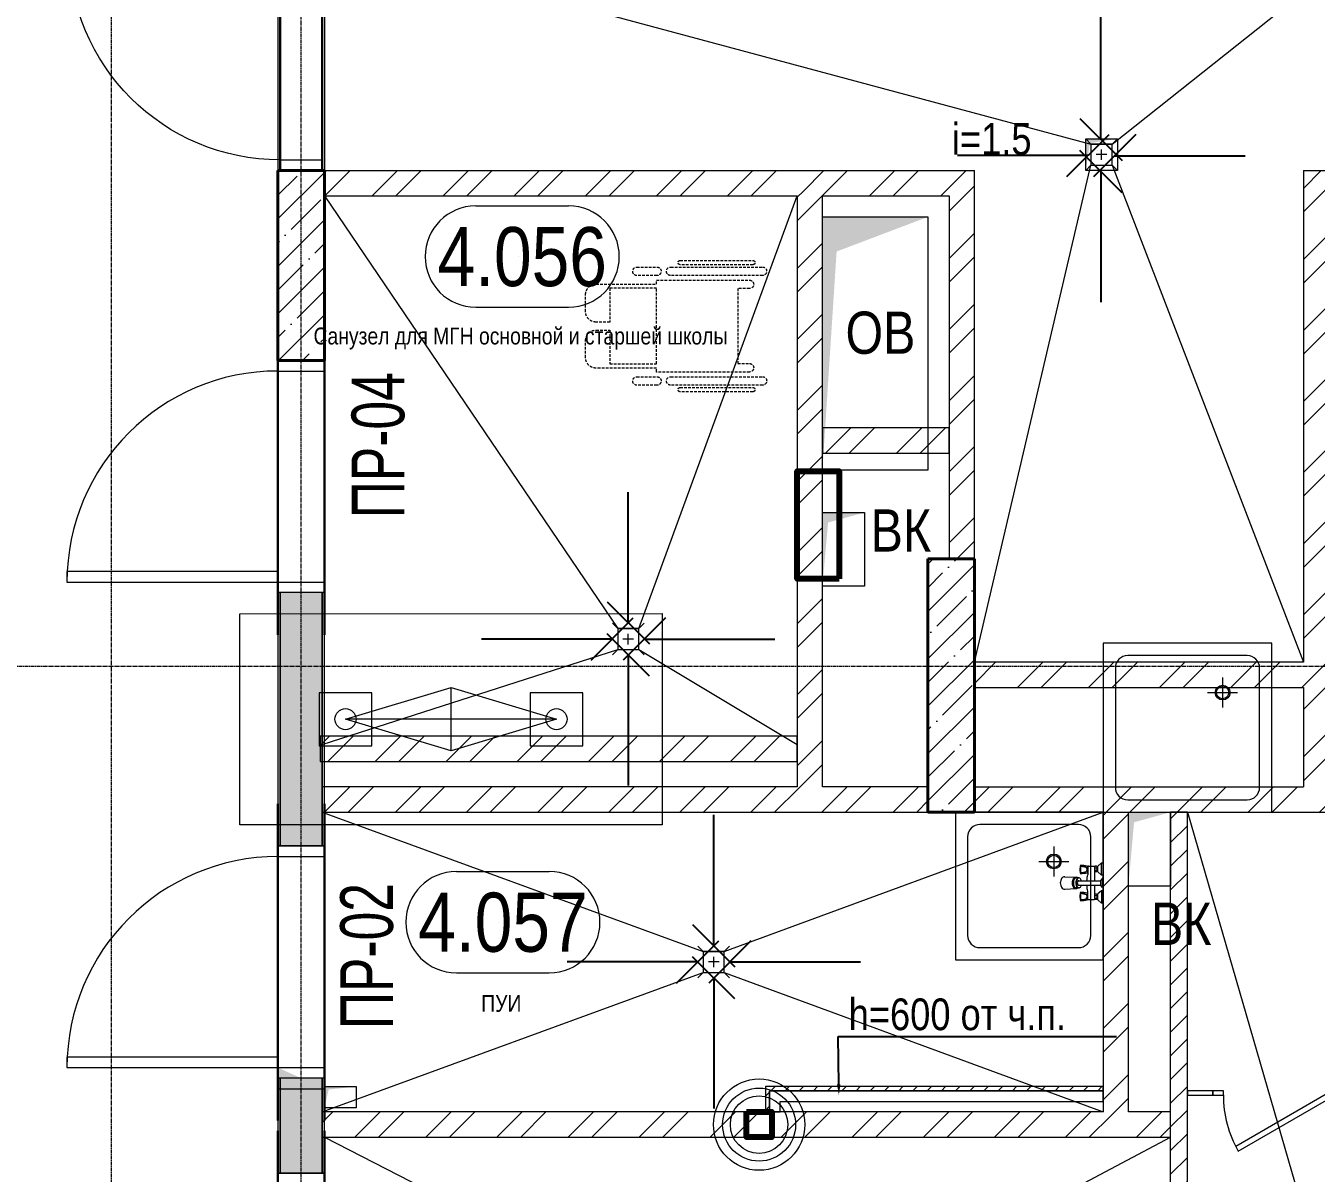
# Model space of a CAD drawing. Header units: millimetres. Extents: x -231292 to 573618, y -153144 to 564035.
# Drawn here: x 155924 to 162039, y 409102 to 414537 of the extents above; entities that cross this region are included whole.
import ezdxf
from ezdxf import colors
from ezdxf.entities.mleader import LeaderData, LeaderLine
from ezdxf.enums import TextEntityAlignment as Align
from ezdxf.math import Vec2, Vec3

# ---------------------------------------------------------------- set-up
doc = ezdxf.new("R2010")
doc.units = ezdxf.units.MM
for name, pattern in [('CENTER2', [28.575, 19.05, -3.175, 3.175, -3.175]), ('DASHED', [19.05, 12.7, -6.35]), ('HIDDEN2', [4.7625, 3.175, -1.5875])]:
    doc.linetypes.add(name, pattern=pattern)
doc.layers.get('0').update_dxf_attribs({"color": 250})
doc.layers.get('Defpoints').update_dxf_attribs({"color": 250})
for name, color, linetype, lineweight in [('АИ_Оборудование', 250, 'Continuous', 5), ('АИ_Сантехника', 250, 'Continuous', 0), ('АР_Area', 250, 'Continuous', 5), ('АР_Двери', 250, 'Continuous', 9), ('АР_Колонны', 250, 'Continuous', 35), ('АР_Сантехника_МГН', 250, 'Continuous', 0), ('АР_Стены ГКЛ', 250, 'Continuous', 15), ('АР_Стены ЖБ', 250, 'Continuous', 35), ('АР_Стены кирпич', 250, 'Continuous', 20), ('АР_Стены ПЕНОблок', 250, 'Continuous', 20), ('АР_Тонкая', 250, 'Continuous', 5), ('АР_Штриховка', 250, 'Continuous', 0), ('ВК_Шахты', 5, 'Continuous', 9), ('Двери кабины', 250, 'Continuous', 0), ('КМ_Фахверки', 250, 'Continuous', 80), ('ОВ_Кондиционирование', 250, 'Continuous', 5), ('ОВ_Шахты', 250, 'Continuous', 5), ('РД_Воронки с кровли', 250, 'Continuous', 18), ('РД_Оси_100', 250, 'Continuous', 0), ('РД_Разуклонка к трапам', 124, 'Continuous', 0)]:
    doc.layers.add(name, color=color, linetype=linetype, lineweight=lineweight)
for name, color, linetype, lineweight, plot in [('АР_Делит', 250, 'Continuous', 0, False), ('РД_Проем', 250, 'Continuous', 0, False), ('РД_проем_инж перемыч_подсчет', 250, 'Continuous', 30, False)]:
    doc.layers.add(name, color=color, linetype=linetype, lineweight=lineweight, plot=plot)
doc.layers.add('РД_Перемычка инж проемов', color=250, linetype='Continuous')
doc.styles.add('Arial0', font='arial.ttf')
doc.styles.add('style1', font='ARIALN.TTF')
doc.styles.add('ккк', font='isocpeur.ttf', dxfattribs={"width": 0.85, "oblique": 15})
doc.dimstyles.new('scale_100', dxfattribs={"dimtxt": 200, "dimasz": 125, "dimexe": 60, "dimexo": 100, "dimgap": 30, "dimtad": 1, "dimdec": 0, "dimdsep": 46, "dimtxsty": 'style1', "dimblk": 'OBLIQUE', "dimcen": 150, "dimdle": 60, "dimclrd": 256, "dimclre": 256, "dimclrt": 256, "dimadec": 0, "dimazin": 0, "dimtfac": 1, "dimtdec": 0, "dimtmove": 1, "dimatfit": 3, "dimldrblk": 'OBLIQUE', "dimfxl": 1, "dimtolj": 1, "dimtzin": 0, "dimarcsym": 0})
pattern_1 = [(45, (50428.77, 366201.75), (-168.3798, 168.3798), []), (45, (50541.02, 366201.75), (-168.3798, 168.3798), [])]
pattern_2 = [(45, (50428.77, 366201.75), (-168.3798, 168.3798), []), (45, (50541.02, 366201.75), (-168.3798, 168.3798), [])]
pattern_3 = [(45, (50428.77, 366201.75), (-168.3798, 168.3798), []), (45, (50541.02, 366201.75), (-168.3798, 168.3798), [])]
pattern_4 = [(45, (50428.77, 366201.75), (-112.2532, 112.2532), []), (45, (50541.02, 366201.75), (-112.2532, 112.2532), [198.4375, -39.6875, 0, -39.6875])]

# ---------------------------------------------------------------- blocks, each defined once
blk = doc.blocks.new('ПУЭ_смеситель')
for p, q in [((-106.8, 75.7), (-106.8, 52.1)), ((-104.6, 79.7), (-80.6, 74.1)), ((-73.2, 76.1), (-73.2, 51.7)), ((-72, 76.1), (-73.2, 76.1)), ((-72, 76.1), (-72, 39.1)), ((-69.8, 78.9), (-40.8, 78.9)), ((-36.8, 79.1), (-38.8, 76.5)), ((-38.8, 10), (-38.8, 76.9)), ((-38.8, 73.9), (-36.8, 71.7)), ((-36.8, 71.7), (-38.8, 68.9)), ((-36.8, 60.1), (-38.8, 62.9)), ((-30.6, 79.1), (-36.8, 79.1)), ((-36.8, 71.7), (-30.6, 71.7)), ((-28.4, 76.5), (-30.6, 79.1)), ((-30.6, 71.7), (-28.4, 73.9)), ((-30.6, 71.7), (-28.4, 68.9)), ((-30.6, 60.1), (-28.4, 62.9)), ((-28.4, 55.3), (-28.4, 76.5)), ((-24.2, 76.5), (-28.4, 76.5)), ((-7.4, 95.1), (-24.2, 79.5)), ((-24.2, 52.3), (-24.2, 79.5)), ((-7.4, 36.7), (-7.4, 95.1)), ((-7.4, 95.1), (0, 95.1)), ((0, 95.1), (0, 36.7)), ((-182.5, 29.4), (-128.2, 26.9)), ((-114, 23.4), (-128, 23.4)), ((-114.7, 10), (-10, 10)), ((-104.6, 48.1), (-80.6, 53.7)), ((-76.1, 10), (-76.1, 26.7)), ((-73.2, 51.7), (-72, 51.7)), ((-38.8, 57.9), (-36.8, 60.1)), ((-36.8, 52.7), (-38.8, 55.3)), ((-36.8, 60.1), (-30.6, 60.1)), ((-30.6, 52.7), (-36.8, 52.7)), ((-30.6, 60.1), (-28.4, 57.9)), ((-28.4, 55.3), (-30.6, 52.7)), ((-24.2, 55.3), (-28.4, 55.3)), ((-7.4, 36.7), (-24.2, 52.3)), ((-3, 22), (-10, 12.5)), ((-10, -12.5), (-10, 12.5)), ((0, 36.7), (-7.4, 36.7)), ((-3, -22), (-3, 22)), ((0, 22), (-3, 22)), ((0, 22), (0, -22)), ((-182.5, -29.4), (-128.2, -27.1)), ((-114, -23.4), (-128, -23.4)), ((-114.7, -10), (-10, -10)), ((-106.8, -52.7), (-106.8, -76.3)), ((-104.6, -48.7), (-80.6, -54.3)), ((-76.1, -27.2), (-76.1, -10)), ((-73.2, -52.3), (-72, -52.3)), ((-73.2, -76.7), (-73.2, -52.3)), ((-72, -76.7), (-72, -39.7)), ((-38.8, -76.5), (-38.8, -10)), ((-36.8, -52.7), (-38.8, -55.3)), ((-38.8, -57.9), (-36.8, -60.1)), ((-36.8, -60.1), (-38.8, -62.9)), ((-30.6, -52.7), (-36.8, -52.7)), ((-36.8, -60.1), (-30.6, -60.1)), ((-28.4, -55.3), (-30.6, -52.7)), ((-30.6, -60.1), (-28.4, -57.9)), ((-30.6, -60.1), (-28.4, -62.9)), ((-24.2, -55.3), (-28.4, -55.3)), ((-28.4, -76.5), (-28.4, -55.3)), ((-7.4, -36.7), (-24.2, -52.3)), ((-24.2, -79.5), (-24.2, -52.3)), ((-3, -22), (-10, -12.5)), ((0, -36.7), (-7.4, -36.7)), ((-7.4, -36.7), (-7.4, -95.1)), ((0, -22), (-3, -22)), ((0, -95.1), (0, -36.7)), ((-104.6, -80.3), (-80.6, -74.7)), ((-72, -76.7), (-73.2, -76.7)), ((-40.8, -79.5), (-69.8, -79.5)), ((-38.8, -76.5), (-40.8, -79.5)), ((-36.8, -71.7), (-38.8, -68.9)), ((-38.8, -73.9), (-36.8, -71.7)), ((-36.8, -79.1), (-38.8, -76.5)), ((-36.8, -71.7), (-30.6, -71.7)), ((-30.6, -79.1), (-36.8, -79.1)), ((-30.6, -71.7), (-28.4, -68.9)), ((-30.6, -71.7), (-28.4, -73.9)), ((-28.4, -76.5), (-30.6, -79.1)), ((-24.2, -76.5), (-28.4, -76.5)), ((-7.4, -95.1), (-24.2, -79.5)), ((0, -95.1), (-7.4, -95.1))]:
    blk.add_line(p, q)
for centre, radius, start, end in [((-53.2, 62.6), 57, 157.82246, 178.68627), ((-53.2, 65.2), 57, 181.31373, 202.17754), ((-102.1, 75.7), 4.74, 122.37841, 180), ((-98.9, 84), 7.1, 178.68627, 216.61398), ((-121.6, -121.7), 206.4, 77.12471, 85.66633), ((-98.5, 173.6), 94, 266.28017, 279.93305), ((-85.6, 64.5), 10.8, 356.71851, 62.52899), ((-85.6, 63.3), 10.8, 297.47101, 3.28149), ((-77.4, 75.7), 4.17, 5.28608, 65.1491), ((-69.8, 76.7), 2.26, 90, 193.68555), ((-40.8, 76.9), 2, 0, 90), ((-159.3, 0), 43.2, 164.27804, 195.72198), ((-170.7, 3.2), 31.3, 145.79984, 164.27804), ((-178, 8.1), 22.6, 121.36202, 145.79984), ((-182.5, 15.6), 13.9, 87.34582, 121.36203), ((-106.7, -0.1), 39.8, 164.35894, 195.64108), ((-117.3, 2.9), 28.8, 145.94422, 164.35894), ((-124, 7.4), 20.7, 121.50035, 145.94422), ((-96.7, 0), 43.8, 167.53823, 192.46179), ((-112.2, 3.4), 27.9, 151.91881, 167.53823), ((-122, 8.6), 16.9, 127.82457, 151.91881), ((-128.2, 14.3), 12.6, 58.49965, 121.50034), ((-128, 16.4), 7, 90, 127.82457), ((-85.2, 0), 43.8, 167.53823, 192.46179), ((-100.7, 3.4), 27.9, 151.91881, 167.53823), ((-82.7, 0), 43.8, 167.53823, 192.46179), ((-98.2, 3.4), 27.9, 151.91881, 167.53823), ((-110.5, 8.6), 16.9, 127.82457, 151.91881), ((-107.9, 8.6), 16.9, 127.82457, 151.91881), ((-108.3, 0), 13.7, 163.28473, 196.71526), ((-132.5, 7.4), 20.7, 50.6316, 58.49965), ((-111.4, 1), 10.4, 144.05789, 163.28473), ((-116.5, 16.4), 7, 90, 127.82457), ((-113.5, 2.4), 7.92, 119.74058, 144.05789), ((-114, 16.4), 7, 52.17543, 127.82459), ((-114.7, 4.7), 5.33, 90, 119.74058), ((-120.1, 8.6), 16.9, 28.08119, 52.17543), ((-102.1, 52.1), 4.74, 180, 237.62159), ((-121.6, 249.6), 206.4, 274.33367, 282.87529), ((-98.9, 43.9), 7.1, 143.38602, 181.31373), ((-129.8, 3.4), 27.9, 13.62703, 28.08119), ((-98.5, -45.7), 94, 80.06695, 93.71983), ((-92.9, 39.1), 20.9, 323.49598, 0), ((-77.4, 52.1), 4.17, 294.8509, 354.71392), ((-170.7, -3.2), 31.3, 195.72196, 214.20016), ((-178, -8.1), 22.6, 214.20016, 238.63798), ((-182.5, -15.6), 13.9, 238.63798, 270), ((-182.5, -15.6), 13.9, 270, 274.97735), ((-117.3, -3), 28.8, 195.64106, 214.05578), ((-124, -7.6), 20.7, 214.05578, 238.49965), ((-112.2, -3.4), 27.9, 192.46177, 208.08119), ((-122, -8.6), 16.9, 208.08119, 232.17543), ((-128.2, -14.5), 12.6, 238.49965, 301.50036), ((-128, -16.4), 7, 232.17543, 270), ((-100.7, -3.4), 27.9, 192.46177, 208.08119), ((-98.2, -3.4), 27.9, 192.46177, 208.08119), ((-110.5, -8.6), 16.9, 208.08119, 232.17543), ((-107.9, -8.6), 16.9, 208.08119, 232.17543), ((-132.5, -7.6), 20.7, 301.50035, 309.98498), ((-111.4, -1), 10.4, 196.71527, 215.94211), ((-116.5, -16.4), 7, 232.17543, 270), ((-113.5, -2.4), 7.92, 215.94211, 240.25942), ((-114, -16.4), 7, 232.17543, 307.82455), ((-114.7, -4.7), 5.33, 240.25942, 270), ((-53.2, -65.8), 57, 157.82246, 178.68627), ((-120.1, -8.6), 16.9, 307.82457, 331.91881), ((-102.1, -52.7), 4.74, 122.37841, 180), ((-98.9, -44.4), 7.1, 178.68627, 216.61398), ((-121.6, -250.1), 206.4, 77.12471, 85.66633), ((-129.8, -3.4), 27.9, 331.91881, 346.37297), ((-98.5, 45.2), 94, 266.28017, 279.93305), ((-85.6, -63.9), 10.8, 356.71851, 62.52899), ((-92.9, -39.7), 20.9, 0, 36.50402), ((-77.4, -52.7), 4.17, 5.28608, 65.1491), ((-53.2, -63.2), 57, 181.31373, 202.17754), ((-102.1, -76.3), 4.74, 180, 237.62159), ((-121.6, 121.2), 206.4, 274.33367, 282.87529), ((-98.9, -84.5), 7.1, 143.38602, 181.31373), ((-98.5, -174.1), 94, 80.06695, 93.71983), ((-85.6, -65.1), 10.8, 297.47101, 3.28149), ((-77.4, -76.3), 4.17, 294.8509, 354.71392), ((-69.8, -77.2), 2.26, 166.31445, 270)]:
    blk.add_arc(centre, radius, start, end)
blk = doc.blocks.new('Поддон 600х600')
at = {"lineweight": 0}
for p, q in [((200, -260.9), (200, -139.1)), ((139.1, -200), (260.9, -200))]:
    blk.add_line(p, q, dxfattribs=at)
blk.add_lwpolyline([(600, -600), (600, 0), (0, 0), (0, -600)], close=True)
blk.add_lwpolyline([(550, -500), (550, -100, 0.414214), (500, -50), (100, -50, 0.414214), (50, -100), (50, -500, 0.414214), (100, -550), (500, -550, 0.414214)], format="xyb", close=True)
for radius in [30, 25]:
    blk.add_circle((200, -200), radius)
blk = doc.blocks.new('otv')
at = {"linetype": 'Continuous'}
blk.add_lwpolyline([(0, -1), (0, 0), (1, 0), (1, -1)], close=True, dxfattribs=at)
blk.add_solid([(0, -1), (0, 0), (0.1346, -0.1366), (1, 0)], dxfattribs=at)
blk = doc.blocks.new('Ф_крпич 120')
at = {"layer": 'АР_Делит', "color": 1}
for radius in [216.3, 173, 136.2]:
    blk.add_circle((60, -60), radius, dxfattribs=at)
at = {"layer": 'КМ_Фахверки'}
blk.add_lwpolyline([(0, 0), (120, 0), (120, -120), (0, -120)], close=True, dxfattribs=at)
at = {"layer": 'КМ_Фахверки', "lineweight": 5}
blk.add_lwpolyline([(6, -6), (114, -6), (114, -114), (6, -114)], close=True, dxfattribs=at)
blk = doc.blocks.new('_Oblique')
at = {"color": 0, "linetype": 'ByBlock', "lineweight": -2}
blk.add_line((-0.5, -0.5), (0.5, 0.5), dxfattribs=at)
blk = doc.blocks.new('A$Cd7e03b91')
at = {"layer": 'РД_Разуклонка к трапам', "lineweight": 0}
for p, q in [((-100, 100), (-150, 150)), ((100, 100), (150, 150)), ((-50, 0), (50, 0)), ((0, -50), (0, 50)), ((-100, -100), (-150, -150)), ((100, -100), (150, -150))]:
    blk.add_line(p, q, dxfattribs=at)
blk.add_lwpolyline([(-100, 100), (100, 100), (100, -100), (-100, -100), (-100, 100)], dxfattribs=at)
blk.add_lwpolyline([(-100, 100), (100, 100), (100, -100), (-100, -100), (-100, 100)], dxfattribs=at)
blk = doc.blocks.new('СОШ_2200_АР_ОСИ_М100_28.05.24')
at = {"layer": 'РД_Оси_100', "linetype": 'CENTER2'}
blk.add_line((119910, 45300), (94200, 45300), dxfattribs=at)
for points in [[(105900, 139938.679), (105900, -6155)], [(106800, -6155), (106800, 139938.679)]]:
    blk.add_lwpolyline(points, dxfattribs=at)
blk = doc.blocks.new('Коляска')
at = {"layer": 'АИ_Сантехника', "linetype": 'DASHED', "lineweight": 0}
for p, q in [((-310.9, 71.7), (-310.9, -273.5)), ((-290.9, -273.5), (-290.9, 71.7)), ((-279.8, 116.6), (-279.8, -318.4)), ((-239.8, -318.4), (-239.8, 116.6)), ((239.8, 116.6), (239.8, -318.4)), ((279.8, -318.4), (279.8, 116.6)), ((290.9, 71.7), (290.9, -273.5)), ((310.9, -273.5), (310.9, 71.7)), ((-217.5, 55), (-217.5, -385)), ((-177.5, 0), (-177.5, 55)), ((177.5, 0), (-177.5, 0)), ((177.5, 55), (177.5, 0)), ((217.5, -385), (217.5, 55)), ((-279.8, -383.4), (-279.8, -478.4)), ((-239.8, -478.4), (-239.8, -383.4)), ((-217.5, -385), (-199, -385)), ((-199, -385), (-199, -671.7)), ((-179, -606.7), (-179, -385)), ((-179, -385), (179, -385)), ((179, -385), (179, -606.7)), ((199, -671.7), (199, -385)), ((199, -385), (217.5, -385)), ((239.8, -383.4), (239.8, -478.4)), ((279.8, -478.4), (279.8, -383.4)), ((-19, -606.7), (-179, -606.7)), ((-19, -671.7), (-19, -606.7)), ((179, -606.7), (19, -606.7)), ((19, -606.7), (19, -671.7)), ((-149, -721.7), (-69, -721.7)), ((69, -721.7), (149, -721.7))]:
    blk.add_line(p, q, dxfattribs=at)
for centre, radius, start, end in [((-259.8, 116.6), 20, 0, 180), ((259.8, 116.6), 20, 0, 180), ((-300.9, 71.7), 10, 0, 180), ((-197.5, 55), 20, 0, 180), ((197.5, 55), 20, 0, 180), ((300.9, 71.7), 10, 0, 180), ((-300.9, -273.5), 10, 180, 0), ((300.9, -273.5), 10, 180, 0), ((-259.8, -318.4), 20, 180, 0), ((-259.8, -383.4), 20, 0, 180), ((259.8, -318.4), 20, 180, 0), ((259.8, -383.4), 20, 0, 180), ((-259.8, -478.4), 20, 180, 0), ((259.8, -478.4), 20, 180, 0), ((-149, -671.7), 50, 180, 270), ((-69, -671.7), 50, 270, 0), ((69, -671.7), 50, 180, 270), ((149, -671.7), 50, 270, 0)]:
    blk.add_arc(centre, radius, start, end, dxfattribs=at)
blk = doc.blocks.new('A$Cd58bfb5e')
at = {"layer": 'РД_Воронки с кровли', "lineweight": 0, "ltscale": 2}
for p, q in [((-500, -0.3), (0, 149.7)), ((0, -150.3), (0, 149.8)), ((0, 149.7), (500, 0.3)), ((500, 0.3), (-500, -0.3)), ((500, 0.3), (0, -150.3)), ((0, -150.3), (-500, -0.3))]:
    blk.add_line(p, q, dxfattribs=at)
at = {"layer": 'РД_Воронки с кровли'}
for points in [[(1000, 500.3), (1000, -499.7), (-1000, -500.3), (-1000, 499.7)], [(625, -125.3), (625, 124.7), (375, 124.7), (375, -125.3)]]:
    blk.add_lwpolyline(points, close=True, dxfattribs=at)
at = {"layer": 'РД_Воронки с кровли', "linetype": 'Continuous', "lineweight": 0}
blk.add_lwpolyline([(-625, -125.3), (-375, -125.3), (-375, 124.7), (-625, 124.7)], close=True, dxfattribs=at)
at = {"layer": 'РД_Воронки с кровли', "lineweight": 0}
for centre in [(-500, 0.3), (500, 0.3)]:
    blk.add_circle(centre, 50, dxfattribs=at)
blk = doc.blocks.new('воронки с кровли')
at = {"layer": 'РД_Воронки с кровли', "lineweight": 70}
blk.add_blockref('A$Cd58bfb5e', (-123940.8, 237323.2), dxfattribs=at)
blk = doc.blocks.new('800х800')
at = {"lineweight": 0}
for p, q in [((566.7, 637.7), (566.7, 495.6)), ((495.6, 566.7), (637.7, 566.7))]:
    blk.add_line(p, q, dxfattribs=at)
blk.add_lwpolyline([(0, 0), (800, 0), (800, 800), (0, 800)], close=True)
blk.add_lwpolyline([(116.7, 58.3), (683.3, 58.3, 0.414214), (741.7, 116.7), (741.7, 683.3, 0.414214), (683.3, 741.7), (116.7, 741.7, 0.414214), (58.3, 683.3), (58.3, 116.7, 0.414214)], format="xyb", close=True)
for radius in [35, 29.2]:
    blk.add_circle((566.7, 566.7), radius)
blk = doc.blocks.new('MOK-МаркаПом_овал_ареал')
for p, q in [((-2.75, 3), (2.75, 3)), ((-2.75, -3), (2.75, -3))]:
    blk.add_line(p, q)
for centre, radius, start, end in [((-2.75, 0), 3, 90, 270), ((2.75, 0), 3, 270, 90), ((-3.75, 0), 3.5, 0, 0.00095)]:
    blk.add_arc(centre, radius, start, end)
at = {"color": 0, "style": 'style1'}
blk.add_attdef('АР-ПОМЕЩЕНИЕ:НОМЕР', text='', height=3.5, dxfattribs=at).set_placement((0, 0), align=Align.MIDDLE)
at = {"layer": 'Defpoints', "color": 2, "style": 'style1'}
blk.add_attdef('АР-ПОМЕЩЕНИЕ:НАИМЕНОВАНИЕ', text='', height=1, dxfattribs=at).set_placement((-0.094, -4.814), align=Align.MIDDLE)
blk = doc.blocks.new('MOK-МаркаПеремычки')
at = {"color": 0, "style": 'ккк', "oblique": 15, "width": 0.85}
blk.add_attdef('АР-ПРОЕМ:ПЕРЕМЫЧКА', text='', height=2.5, dxfattribs=at).set_placement((0, 0), align=Align.MIDDLE)

msp = doc.modelspace()

# ---------------------------------------------------------------- hatches: boundary and pattern name
at = {"layer": 'АР_Стены ГКЛ', "linetype": 'Continuous', "lineweight": 0}
h = msp.add_hatch(dxfattribs=at)
h.set_pattern_fill('ANSI31', color=256, scale=15, angle=-360, style=0)
h.set_pattern_definition([(45, (50428.77, 366201.753), (-33.67596, 33.67596), [])])
h.paths.add_polyline_path([(159428.768, 409511.753), (159448.768, 409491.753), (161028.767, 409491.753), (161028.767, 409511.753)], flags=0)
h = msp.add_hatch(dxfattribs=at)
h.set_pattern_fill('ANSI31', color=256, scale=15, style=0)
h.set_pattern_definition([(45, (50428.77, 366201.753), (-33.67596, 33.67596), [])])
h.paths.add_polyline_path([(159428.768, 409391.753), (159448.768, 409391.753), (159448.768, 409491.753), (159428.768, 409511.753)], flags=0)
at = {"layer": 'АР_Штриховка', "linetype": 'Continuous', "lineweight": 5}
h = msp.add_hatch(dxfattribs=at)
h.set_pattern_fill('ANSI35', color=256, scale=25, style=0)
h.set_pattern_definition(pattern_4)
h.paths.add_polyline_path([(157338.768, 413851.753), (157118.768, 413851.753), (157118.768, 412951.753), (157338.768, 412951.753)], flags=0)
at = {"layer": 'АР_Штриховка', "linetype": 'Continuous', "lineweight": 0}
h = msp.add_hatch(dxfattribs=at)
h.set_pattern_fill('ANSI32', color=256, scale=25, angle=-360, style=0)
h.set_pattern_definition([(45, (50428.77, 366201.75), (-168.3798, 168.3798), []), (45, (50541.02, 366201.75), (-168.3798, 168.3798), [])])
h.paths.add_polyline_path([(157338.768, 413851.753), (157338.768, 413731.753), (159578.768, 413731.753), (159618.768, 413761.753), (159578.768, 413851.753)], flags=0)
h.paths.add_polyline_path([(159578.768, 413851.753), (159618.768, 413761.753), (159698.768, 413731.752), (160298.769, 413731.752), (160418.769, 413851.752)], flags=0)
h = msp.add_hatch(dxfattribs=at)
h.set_pattern_fill('ANSI32', color=256, scale=25, angle=-360, style=0)
h.set_pattern_definition(pattern_3)
h.paths.add_polyline_path([(160418.769, 413851.752), (160298.769, 413731.752), (160298.769, 412011.724), (160418.769, 412011.724)], flags=0)
h = msp.add_hatch(dxfattribs=at)
h.set_pattern_fill('ANSI32', color=256, scale=25, style=0)
h.set_pattern_definition(pattern_2)
h.paths.add_polyline_path([(162298.768, 413731.752), (162298.768, 413851.752), (162098.768, 413851.752), (162058.768, 413761.752), (162098.768, 413731.752)], flags=0)
h.paths.add_polyline_path([(161978.768, 413731.752), (162058.768, 413761.752), (162098.768, 413851.752), (161978.294, 413851.752), (161978.294, 413731.752)], flags=0)
h = msp.add_hatch(dxfattribs=at)
h.set_pattern_fill('ANSI32', color=256, scale=25, angle=-360, style=0)
h.set_pattern_definition([(45, (50428.77, 366201.75), (-168.3798, 168.3798), []), (45, (50541.02, 366201.75), (-168.3798, 168.3798), [])])
h.paths.add_polyline_path([(159698.768, 413731.752), (159618.768, 413761.753), (159578.768, 413731.753), (159578.768, 410931.753), (159618.768, 410901.753), (159698.768, 410931.753)], flags=0)
h = msp.add_hatch(dxfattribs=at)
h.set_pattern_fill('ANSI32', color=256, scale=25, style=0)
h.set_pattern_definition(pattern_3)
h.paths.add_polyline_path([(161978.768, 410931.753), (162058.768, 410901.753), (162098.768, 410931.753), (162098.768, 411401.753), (162038.768, 411461.753), (161978.768, 411401.753)], flags=0)
h.paths.add_polyline_path([(161978.768, 411521.753), (162038.768, 411461.753), (162098.768, 411521.753), (162098.768, 413731.752), (162058.768, 413761.752), (161978.768, 413731.752)], flags=0)
h = msp.add_hatch(dxfattribs=at)
h.set_pattern_fill('AR-CONC', color=256, angle=-315, style=0)
h.set_pattern_definition([(95, (50428.77, 366201.75), (140.09465, 117.55338), [19.05, -209.55]), (40, (50428.77, 366201.75), (-160.01845, 110.17673), [15.24, -167.64058]), (145.45144, (50440.44, 366211.55), (-19.9238, 227.7301), [16.19, -178.09024]), (91.1842, (50392.85, 366237.67), (221.41024, 161.9534), [28.575, -314.325]), (141.63556, (50411.3, 366251.17), (-7.0866, 342.82676), [24.285, -267.1356]), (36.18415, (50392.85, 366237.67), (-7.0866, 342.82676), [22.86, -251.4597]), (66, (50419.79, 366246.65), (179.51998, 34.89515), [19.05, -209.55]), (11, (50419.79, 366246.65), (-86.53993, 173.9412), [15.24, -167.64]), (116.45145, (50434.75, 366249.56), (92.98005, 208.83634), [16.19, -178.08994]), (82.5, (50428.77, 366201.75), (-57.60547, 61.973414), [0, -165.608, 0, -170.18, 0, -168.275]), (52.5, (50428.77, 366201.75), (-23.58973, 118.087), [0, -97.028, 0, -161.798, 0, -64.135]), (12.5, (50388.716, 366161.7), (99.927863, 91.826196), [0, -63.5, 0, -198.12, 0, -262.89]), (2.5, (50370.76, 366143.74), (86.7639, 122.72239), [0, -82.55, 0, -131.572, 0, -186.69])])
h.paths.add_polyline_path([(157328.768, 412952.753), (157128.768, 412952.753), (157128.768, 412951.752), (157328.768, 412951.752)], flags=0)
h.paths.add_polyline_path([(157328.768, 411851.752), (157128.768, 411851.752), (157128.768, 410651.752), (157328.768, 410651.752)], flags=0)
h.paths.add_polyline_path([(157328.768, 409551.752), (157128.768, 409551.752), (157128.768, 409101.756), (157328.768, 409101.756)], flags=0)
h.paths.add_polyline_path([(157328.768, 408001.756), (157128.768, 408001.756), (157128.768, 407701.753), (157328.768, 407701.753)], flags=0)
h = msp.add_hatch(dxfattribs=at)
h.set_pattern_fill('ANSI32', color=256, scale=25, angle=-360, style=0)
h.set_pattern_definition([(45, (50428.77, 366201.75), (-168.3798, 168.3798), []), (45, (50541.02, 366201.75), (-168.3798, 168.3798), [])])
h.paths.add_polyline_path([(159698.691, 412631.985), (159698.691, 412511.985), (160298.769, 412511.985), (160298.769, 412631.985)], flags=0)
at = {"layer": 'АР_Штриховка', "linetype": 'Continuous', "lineweight": 5}
h = msp.add_hatch(dxfattribs=at)
h.set_pattern_fill('ANSI35', color=256, scale=25, style=0)
h.set_pattern_definition(pattern_4)
h.paths.add_polyline_path([(160418.768, 412011.753), (160198.768, 412011.753), (160198.768, 410811.753), (160418.768, 410811.753)], flags=0)
at = {"layer": 'АР_Штриховка', "linetype": 'Continuous', "lineweight": 0}
h = msp.add_hatch(dxfattribs=at)
h.set_pattern_fill('ANSI32', color=256, scale=25, style=0)
h.set_pattern_definition(pattern_1)
h.paths.add_polyline_path([(160418.768, 411521.753), (160418.768, 411401.753), (161978.768, 411401.753), (162038.768, 411461.753), (161978.768, 411521.753)], flags=0)
h.paths.add_polyline_path([(162098.768, 411521.753), (162038.768, 411461.753), (162098.768, 411401.753), (163008.283, 411401.753), (163048.283, 411431.753), (163008.283, 411521.753)], flags=0)
h.paths.add_polyline_path([(163008.283, 411521.753), (163048.283, 411431.753), (163128.283, 411401.753), (164928.768, 411401.753), (164928.768, 411521.753)], flags=0)
h = msp.add_hatch(dxfattribs=at)
h.set_pattern_fill('ANSI32', color=256, scale=25, style=0)
h.set_pattern_definition(pattern_2)
h.paths.add_polyline_path([(159578.768, 411051.753), (159578.768, 411171.753), (157319.149, 411171.753), (157319.149, 411051.753)], flags=0)
h = msp.add_hatch(dxfattribs=at)
h.set_pattern_fill('ANSI32', color=256, scale=25, style=0)
h.set_pattern_definition(pattern_2)
h.paths.add_polyline_path([(160198.768, 410811.753), (160198.768, 410931.753), (159698.768, 410931.753), (159618.768, 410901.753), (159578.768, 410811.753)], flags=0)
h.paths.add_polyline_path([(159578.768, 410811.753), (159618.768, 410901.753), (159578.768, 410931.753), (157328.768, 410931.753), (157328.768, 410811.753)], flags=0)
h = msp.add_hatch(dxfattribs=at)
h.set_pattern_fill('ANSI32', color=256, scale=25, style=0)
h.set_pattern_definition(pattern_2)
h.paths.add_polyline_path([(164928.768, 410811.753), (164928.768, 410931.753), (162098.768, 410931.753), (162058.768, 410901.753), (162098.768, 410811.753)], flags=0)
h.paths.add_polyline_path([(162098.768, 410811.753), (162058.768, 410901.753), (161978.768, 410931.753), (161148.768, 410931.753), (161108.768, 410841.753), (161148.768, 410811.753)], flags=0)
h.paths.add_polyline_path([(161028.768, 410811.753), (161108.768, 410841.753), (161148.768, 410931.753), (160418.768, 410931.753), (160418.768, 410811.753)], flags=0)
h = msp.add_hatch(dxfattribs=at)
h.set_pattern_fill('ANSI32', color=256, scale=25, style=0)
h.set_pattern_definition(pattern_3)
h.paths.add_polyline_path([(161028.768, 409391.753), (161108.768, 409361.753), (161148.768, 409391.753), (161148.768, 410811.753), (161108.768, 410841.753), (161028.768, 410811.753)], flags=0)
at = {"layer": 'АР_Штриховка', "linetype": 'Continuous', "lineweight": 0, "ltscale": 0.5}
h = msp.add_hatch(dxfattribs=at)
h.set_pattern_fill('ANSI31', color=256, scale=25, style=0)
h.set_pattern_definition([(45, (50428.77, 366201.75), (-56.1266, 56.1266), [])])
h.paths.add_polyline_path([(161348.768, 408891.753), (161428.768, 408891.753), (161428.768, 409471.753), (161348.768, 409471.753)], flags=0)
h.paths.add_polyline_path([(161348.768, 409471.753), (161428.768, 409471.753), (161428.768, 410811.753), (161348.768, 410811.753)], flags=0)
at = {"layer": 'АР_Штриховка', "linetype": 'Continuous', "lineweight": 0}
h = msp.add_hatch(dxfattribs=at)
h.set_pattern_fill('_U', color=256, scale=250, angle=45, style=0, pattern_type=0)
h.set_pattern_definition([(45, (50428.77, 366201.75), (-176.7767, 176.7767), [])])
h.paths.add_polyline_path([(161548.768, 409471.753), (161548.768, 409491.753), (161428.768, 409491.753), (161428.768, 409471.753)], flags=0)
h.paths.add_polyline_path([(162178.768, 409491.753), (162178.768, 409471.753), (162318.768, 409471.753), (162312.101, 409486.753), (162298.768, 409491.753)], flags=0)
h.paths.add_polyline_path([(162318.768, 409491.753), (162312.101, 409486.753), (162318.768, 409471.753), (162418.768, 409471.753), (162418.768, 409491.753)], flags=0)
h.paths.add_polyline_path([(163048.768, 409491.753), (163048.768, 409471.753), (163188.768, 409471.753), (163182.101, 409486.753), (163168.768, 409491.753)], flags=0)
h.paths.add_polyline_path([(163188.768, 409491.753), (163182.101, 409486.753), (163188.768, 409471.753), (163288.768, 409471.753), (163288.768, 409491.753)], flags=0)
h.paths.add_polyline_path([(163918.768, 409491.753), (163918.768, 409471.753), (164058.768, 409471.753), (164052.101, 409486.753), (164038.768, 409491.753)], flags=0)
h.paths.add_polyline_path([(164058.768, 409491.753), (164052.101, 409486.753), (164058.768, 409471.753), (164158.768, 409471.753), (164158.768, 409491.753)], flags=0)
h.paths.add_polyline_path([(164788.768, 409491.753), (164788.768, 409471.753), (164934.743, 409471.753), (164934.743, 409491.753)], flags=0)
h = msp.add_hatch(dxfattribs=at)
h.set_pattern_fill('ANSI32', color=256, scale=25, style=0)
h.set_pattern_definition(pattern_1)
h.paths.add_polyline_path([(157328.768, 409391.753), (157328.768, 409271.753), (161148.768, 409271.753), (161108.768, 409361.753), (161028.768, 409391.753)], flags=0)
h.paths.add_polyline_path([(161148.768, 409391.753), (161108.768, 409361.753), (161148.768, 409271.753), (161348.768, 409271.753), (161348.768, 409391.753)], flags=0)
at = {"layer": 'ОВ_Кондиционирование', "linetype": 'Continuous', "lineweight": 5}
for points in [[(157118.768, 409601.753), (157118.768, 409501.753), (157228.768, 409551.753)], [(157118.768, 409501.753), (157338.768, 409501.753), (157228.768, 409551.753)]]:
    msp.add_hatch(color=256, dxfattribs=at).paths.add_polyline_path(points, flags=0)

# ---------------------------------------------------------------- linework, layer by layer
at = {"layer": 'АР_Двери', "linetype": 'Continuous', "lineweight": 9}
for points in [[(157328.768, 413901.753), (157328.768, 413851.753), (157128.768, 413851.753), (157128.768, 413901.753)], [(157338.768, 412901.752), (157338.768, 412951.752), (157118.768, 412951.752), (157118.768, 412901.752)], [(157118.768, 411901.752), (157118.768, 411951.752), (156118.768, 411951.752), (156118.768, 411901.752)], [(157338.768, 411901.752), (157338.768, 411851.752), (157118.768, 411851.752), (157118.768, 411901.752)], [(157338.768, 410601.752), (157338.768, 410651.752), (157118.768, 410651.752), (157118.768, 410601.752)], [(157118.768, 409601.752), (157118.768, 409651.752), (156118.768, 409651.752), (156118.768, 409601.752)], [(157338.768, 409601.752), (157338.768, 409551.752), (157118.768, 409551.752), (157118.768, 409601.752)], [(157338.768, 409051.756), (157338.768, 409101.756), (157118.768, 409101.756), (157118.768, 409051.756)]]:
    msp.add_lwpolyline(points, close=True, dxfattribs=at)
at = {"layer": 'АР_Двери', "linetype": 'Continuous', "lineweight": 9, "extrusion": (0, 0, -1)}
msp.add_arc((-157128.768, 414901.753), 1000, 270, 0, dxfattribs=at)
at = {"layer": 'АР_Двери', "linetype": 'Continuous', "lineweight": 9}
for centre in [(157118.768, 411901.752), (157118.768, 409601.752)]:
    msp.add_arc(centre, 1000, 90, 180, dxfattribs=at)
at = {"layer": 'АР_Делит', "lineweight": 80}
msp.add_lwpolyline([(159778.768, 411916.817), (159578.768, 411916.817), (159578.768, 412426.817), (159778.768, 412426.817)], close=True, dxfattribs=at)
at = {"layer": 'АР_Колонны', "linetype": 'HIDDEN2', "lineweight": 25}
for p, q in [((157118.768, 413851.753), (157338.768, 413851.753)), ((157118.768, 412951.753), (157118.768, 413851.753)), ((157338.768, 413851.753), (157338.768, 412951.753)), ((157338.768, 412951.753), (157118.768, 412951.753)), ((160198.768, 412011.753), (160418.768, 412011.753)), ((160198.768, 410811.753), (160198.768, 412011.753)), ((160418.768, 412011.753), (160418.768, 410811.753)), ((160418.768, 410811.753), (160198.768, 410811.753))]:
    msp.add_line(p, q, dxfattribs=at)
at = {"layer": 'АР_Колонны', "linetype": 'Continuous', "lineweight": 35}
for p, q in [((157118.768, 413851.753), (157118.768, 412951.753)), ((157338.768, 413851.753), (157118.768, 413851.753)), ((157338.768, 412951.753), (157338.768, 413851.753)), ((157118.768, 412951.753), (157338.768, 412951.753)), ((160198.768, 412011.753), (160198.768, 410811.753)), ((160418.768, 412011.753), (160198.768, 412011.753)), ((160418.768, 410811.753), (160418.768, 412011.753)), ((160198.768, 410811.753), (160418.768, 410811.753))]:
    msp.add_line(p, q, dxfattribs=at)
at = {"layer": 'АР_Стены ГКЛ', "linetype": 'Continuous', "lineweight": 5}
for p, q in [((161028.767, 409511.753), (159428.768, 409511.753)), ((159428.768, 409511.753), (159428.768, 409391.753)), ((161028.767, 409491.753), (159448.768, 409491.753)), ((159448.768, 409491.753), (161028.767, 409491.753)), ((159448.768, 409491.753), (159448.768, 409391.753)), ((159448.768, 409391.753), (159448.768, 409491.753)), ((161028.767, 409491.753), (161028.767, 409511.753)), ((161028.767, 409441.753), (161028.767, 409491.753)), ((159498.768, 409441.753), (161028.767, 409441.753)), ((159498.768, 409391.753), (159498.768, 409441.753)), ((159428.768, 409391.753), (159448.768, 409391.753)), ((159448.768, 409391.753), (159498.768, 409391.753))]:
    msp.add_line(p, q, dxfattribs=at)
at = {"layer": 'АР_Стены ГКЛ', "linetype": 'Continuous', "lineweight": 15}
for p, q in [((161548.768, 409491.753), (161428.768, 409491.753)), ((161428.768, 409491.753), (161428.768, 409471.753)), ((161428.768, 409471.753), (161548.768, 409471.753)), ((161548.768, 409471.753), (161548.768, 409491.753))]:
    msp.add_line(p, q, dxfattribs=at)
at = {"layer": 'АР_Стены ЖБ', "linetype": 'Continuous', "lineweight": 40}
for p, q in [((157338.768, 413851.753), (157118.768, 413851.753)), ((157118.768, 413851.753), (157118.768, 412951.753)), ((157338.768, 412951.753), (157338.768, 413851.753)), ((157118.768, 412951.753), (157338.768, 412951.753)), ((160418.768, 412011.753), (160198.768, 412011.753)), ((160198.768, 412011.753), (160198.768, 410811.753)), ((160418.768, 410811.753), (160418.768, 412011.753)), ((160198.768, 410811.753), (160418.768, 410811.753))]:
    msp.add_line(p, q, dxfattribs=at)
at = {"layer": 'АР_Стены кирпич', "linetype": 'Continuous', "lineweight": 20}
for p, q in [((157338.768, 413851.753), (160418.769, 413851.752)), ((157338.768, 413851.753), (157338.768, 413731.753)), ((160418.769, 412011.724), (160418.769, 413851.752)), ((161978.294, 413851.752), (162298.768, 413851.752)), ((161978.294, 413851.752), (161978.294, 413731.752)), ((157338.768, 413731.753), (159578.768, 413731.753)), ((159578.768, 413731.753), (159578.768, 410931.753)), ((159698.768, 410931.753), (159698.768, 413731.752)), ((159698.768, 413731.752), (160298.769, 413731.752)), ((160298.769, 413731.752), (160298.769, 412011.724)), ((161978.294, 413731.752), (161978.768, 413731.752)), ((161978.768, 413731.752), (161978.768, 411521.753)), ((159698.691, 412631.985), (159698.691, 412511.985)), ((160298.769, 412631.985), (159698.691, 412631.985)), ((160298.769, 412511.985), (160298.769, 412631.985)), ((159698.691, 412511.985), (160298.769, 412511.985)), ((160298.769, 412011.724), (160418.769, 412011.724)), ((160418.768, 411521.753), (160418.768, 411401.753)), ((161978.768, 411521.753), (160418.768, 411521.753)), ((160418.768, 411401.753), (161978.768, 411401.753)), ((161978.768, 411401.753), (161978.768, 410931.753)), ((159578.768, 411171.753), (157319.149, 411171.753)), ((157319.149, 411171.753), (157319.149, 411051.753)), ((159578.768, 411051.753), (159578.768, 411171.753)), ((157319.149, 411051.753), (159578.768, 411051.753)), ((159578.768, 410931.753), (157328.768, 410931.753)), ((157328.768, 410931.753), (157328.768, 410811.753)), ((160198.768, 410931.753), (159698.768, 410931.753)), ((160198.768, 410811.753), (160198.768, 410931.753)), ((160418.768, 410931.753), (161978.768, 410931.753)), ((160418.768, 410931.753), (160418.768, 410811.753)), ((157328.768, 410811.753), (160198.768, 410811.753)), ((160418.768, 410811.753), (161028.768, 410811.753)), ((161028.768, 410811.753), (161028.768, 409391.753)), ((161148.768, 410811.753), (164928.768, 410811.753)), ((161148.768, 409391.753), (161148.768, 410811.753)), ((157328.768, 409391.753), (157328.768, 409271.753)), ((161028.768, 409391.753), (157328.768, 409391.753)), ((161348.768, 409391.753), (161148.768, 409391.753)), ((161348.768, 409271.753), (161348.768, 409391.753)), ((157328.768, 409271.753), (161348.768, 409271.753))]:
    msp.add_line(p, q, dxfattribs=at)
at = {"layer": 'АР_Стены ПЕНОблок', "linetype": 'Continuous', "lineweight": 20}
for p, q in [((157328.768, 412952.753), (157128.768, 412952.753)), ((157128.768, 412952.753), (157128.768, 412951.752)), ((157128.768, 412951.752), (157328.768, 412951.752)), ((157328.768, 412951.752), (157328.768, 412952.753)), ((157328.768, 411851.752), (157128.768, 411851.752)), ((157128.768, 411851.752), (157128.768, 410651.752)), ((157328.768, 410651.752), (157328.768, 411851.752)), ((161428.768, 410811.753), (161348.768, 410811.753)), ((161348.768, 408891.753), (161348.768, 410811.753)), ((161428.768, 408891.753), (161428.768, 410811.753)), ((157128.768, 410651.752), (157328.768, 410651.752)), ((157328.768, 409551.752), (157128.768, 409551.752)), ((157128.768, 409551.752), (157128.768, 409101.756)), ((157328.768, 409101.756), (157328.768, 409551.752)), ((157128.768, 409101.756), (157328.768, 409101.756))]:
    msp.add_line(p, q, dxfattribs=at)
at = {"layer": 'АР_Тонкая', "linetype": 'Continuous', "lineweight": 0}
for p, q in [((157128.768, 412952.753), (157118.768, 412952.753)), ((157118.768, 412952.753), (157118.768, 412951.752)), ((157118.768, 412951.752), (157128.768, 412951.752)), ((157128.768, 412951.752), (157128.768, 412952.753)), ((157338.768, 412952.753), (157328.768, 412952.753)), ((157328.768, 412952.753), (157328.768, 412951.752)), ((157328.768, 412951.752), (157338.768, 412951.752)), ((157338.768, 412951.752), (157338.768, 412952.753)), ((157128.768, 411851.752), (157118.768, 411851.752)), ((157118.768, 411851.752), (157118.768, 410651.752)), ((157128.768, 410651.752), (157128.768, 411851.752)), ((157338.768, 411851.752), (157328.768, 411851.752)), ((157328.768, 411851.752), (157328.768, 410651.752)), ((157338.768, 410651.752), (157338.768, 411851.752)), ((157118.768, 410651.752), (157128.768, 410651.752)), ((157328.768, 410651.752), (157338.768, 410651.752)), ((157128.768, 409551.752), (157118.768, 409551.752)), ((157118.768, 409551.752), (157118.768, 409101.756)), ((157128.768, 409101.756), (157128.768, 409551.752)), ((157338.768, 409551.752), (157328.768, 409551.752)), ((157328.768, 409551.752), (157328.768, 409101.756)), ((157338.768, 409101.756), (157338.768, 409551.752)), ((157118.768, 409101.756), (157128.768, 409101.756)), ((157328.768, 409101.756), (157338.768, 409101.756))]:
    msp.add_line(p, q, dxfattribs=at)
at = {"layer": 'Двери кабины', "linetype": 'Continuous', "lineweight": 0}
for points in [[(161598.768, 409491.753), (161548.768, 409491.753), (161548.768, 409471.753), (161598.768, 409471.753)], [(162128.768, 409471.753), (162116.268, 409493.403), (161657.274, 409228.403), (161669.774, 409206.753)]]:
    msp.add_lwpolyline(points, close=True, dxfattribs=at)
msp.add_arc((162128.768, 409471.753), 530, 180.0000013, 210.0000013, dxfattribs=at)
at = {"layer": 'ОВ_Кондиционирование', "linetype": 'Continuous', "lineweight": 9}
for p, q in [((157118.768, 409501.753), (157118.768, 409601.753)), ((157118.768, 409601.753), (157338.768, 409601.753)), ((157338.768, 409501.753), (157338.768, 409601.753)), ((157118.768, 409501.753), (157338.768, 409501.753))]:
    msp.add_line(p, q, dxfattribs=at)
at = {"layer": 'РД_Проем', "linetype": 'Continuous', "lineweight": 0}
for p, q in [((157118.768, 414951.753), (157118.768, 413851.753)), ((157338.768, 414951.753), (157338.768, 413851.753)), ((157118.768, 412951.752), (157118.768, 411851.752)), ((157338.768, 412951.752), (157338.768, 411851.752)), ((157118.768, 410651.752), (157118.768, 409551.752)), ((157338.768, 410651.752), (157338.768, 409551.752))]:
    msp.add_line(p, q, dxfattribs=at)
at = {"layer": 'РД_проем_инж перемыч_подсчет', "linetype": 'Continuous', "lineweight": 30}
for p, q in [((157128.768, 416001.752), (157128.768, 413851.752)), ((157328.768, 416001.752), (157328.768, 413851.752)), ((157118.768, 412951.752), (157118.768, 411651.752)), ((157338.768, 412951.752), (157338.768, 411651.752)), ((157118.768, 410851.752), (157118.768, 409351.752)), ((157338.768, 410851.752), (157338.768, 409351.752)), ((157118.768, 409301.756), (157118.768, 407801.756)), ((157338.768, 409301.756), (157338.768, 407801.756))]:
    msp.add_line(p, q, dxfattribs=at)
at = {"layer": 'РД_Разуклонка к трапам', "ltscale": 2}
for points in [[(157338.768, 414951.753), (160971.51, 413976.753), (161071.51, 413976.753), (162298.768, 414951.753)], [(160418.768, 411521.753), (160971.51, 413876.753), (161071.51, 413876.753), (161978.768, 411521.753)], [(157338.766, 413731.752), (158728.765, 411681.753), (158828.765, 411681.753), (159578.766, 413731.753)], [(157328.766, 411131.753), (158728.765, 411581.753), (158828.765, 411581.753), (159578.766, 411131.753)], [(157328.768, 410811.753), (159133.768, 410152.227), (159233.768, 410152.227), (161028.768, 410811.753)], [(161428.768, 410811.753), (162183.768, 408206.88), (162283.768, 408206.88), (164928.768, 410811.753)], [(157328.768, 409392.702), (159133.768, 410052.227), (159233.768, 410052.227), (161028.768, 409392.702)], [(157338.768, 409271.752), (159326.257, 408251.753), (159426.257, 408251.753), (161348.768, 409271.752)]]:
    msp.add_lwpolyline(points, dxfattribs=at)

# ---------------------------------------------------------------- block references
at = {"layer": 'АИ_Оборудование'}
for name, p in [('800х800', (161028.766, 410811.752)), ('ПУЭ_смеситель', (161028.771, 410476.666))]:
    msp.add_blockref(name, p, dxfattribs=at)
at = {"layer": 'АР_Area', "linetype": 'Continuous', "lineweight": 5, "xscale": 80, "yscale": 80, "zscale": 80}
for p, values in [((158276.284, 413443.753), {'АР-ПОМЕЩЕНИЕ:НОМЕР': '4.056', 'АР-ПОМЕЩЕНИЕ:НАИМЕНОВАНИЕ': 'Санузел для МГН основной и старшей школы'}), ((158184.646, 410290.753), {'АР-ПОМЕЩЕНИЕ:НОМЕР': '4.057', 'АР-ПОМЕЩЕНИЕ:НАИМЕНОВАНИЕ': 'ПУИ'})]:
    msp.add_blockref('MOK-МаркаПом_овал_ареал', p, dxfattribs=at).add_auto_attribs(values)
at = {"layer": 'АР_Делит', "xscale": 1.166666666666667, "yscale": 1.166666666666667, "zscale": 1.166666666666667, "rotation": 270}
msp.add_blockref('Поддон 600х600', (161028.768, 410811.753), dxfattribs=at)
at = {"layer": 'АР_Сантехника_МГН', "xscale": -1, "rotation": 270}
msp.add_blockref('Коляска', (159298.086, 413114.486), dxfattribs=at)
at = {"layer": 'ВК_Шахты'}
for p, xscale, yscale in [((160946.51, 414001.753), 150, 150), ((159698.768, 412231.753), 200, 350), ((161148.768, 410811.753), 200, 350)]:
    msp.add_blockref('otv', p, dxfattribs=dict(at, xscale=xscale, yscale=yscale))
at = {"layer": 'КМ_Фахверки'}
msp.add_blockref('Ф_крпич 120', (159338.768, 409391.753), dxfattribs=at)
at = {"layer": 'ОВ_Кондиционирование', "xscale": 150, "yscale": 100}
msp.add_blockref('otv', (157338.771, 409511.753), dxfattribs=at)
at = {"layer": 'ОВ_Шахты', "xscale": 500, "yscale": 1200}
msp.add_blockref('otv', (159698.768, 413631.753), dxfattribs=at)
at = {"layer": 'РД_Воронки с кровли', "lineweight": 0}
msp.add_blockref('воронки с кровли', (281879.593, 173928.913), dxfattribs=at)
at = {"layer": 'РД_Оси_100'}
msp.add_blockref('СОШ_2200_АР_ОСИ_М100_28.05.24', (50428.768, 366201.753), dxfattribs=at)
at = {"layer": 'РД_Перемычка инж проемов', "linetype": 'Continuous', "lineweight": -3}
ref = msp.add_blockref('MOK-МаркаПеремычки', (157592.402, 412550.114, 200), dxfattribs=dict(at, xscale=100, yscale=100, zscale=100, rotation=89.99999999999999))
ref.add_attrib('АР-ПРОЕМ:ПЕРЕМЫЧКА', 'ПР-04', dxfattribs={"layer": '0', "color": 0, "height": 250, "rotation": 90, "style": 'Arial0', "width": 0.7}).set_placement((157592.402, 412550.114, 200), align=Align.MIDDLE)
ref = msp.add_blockref('MOK-МаркаПеремычки', (157538.611, 410130.114, 200), dxfattribs=dict(at, xscale=100, yscale=100, zscale=100, rotation=89.99999999999999))
ref.add_attrib('АР-ПРОЕМ:ПЕРЕМЫЧКА', 'ПР-02', dxfattribs={"layer": '0', "color": 0, "height": 250, "rotation": 90, "style": 'Arial0', "width": 0.7}).set_placement((157538.611, 410130.114, 200), align=Align.MIDDLE)
at = {"layer": 'РД_Разуклонка к трапам', "ltscale": 2, "xscale": -0.5000000000000002, "yscale": 0.5000000000000002, "zscale": 0.5}
for p in [(161021.51, 413926.753), (158778.765, 411631.753), (159183.768, 410102.227)]:
    msp.add_blockref('A$Cd7e03b91', p, dxfattribs=at)

# ---------------------------------------------------------------- texts
at = {"layer": 'ВК_Шахты', "char_height": 200, "width": 500, "attachment_point": 5, "style": 'style1'}
for insert in [(160070.333, 412146.499), (161398.768, 410283.229)]:
    msp.add_mtext('ВК', dxfattribs=dict(at, insert=insert))
at = {"layer": 'ОВ_Шахты', "insert": (159973.769, 413081.752), "char_height": 200, "width": 1850, "attachment_point": 5, "style": 'style1'}
msp.add_mtext('ОВ', dxfattribs=at)
at = {"layer": 'РД_Разуклонка к трапам', "ltscale": 2, "insert": (160501.03, 414075.992), "char_height": 150, "width": 2174.53625, "attachment_point": 2, "line_spacing_factor": 1.149209, "style": 'style1'}
msp.add_mtext('i=1.5', dxfattribs=at)

# ---------------------------------------------------------------- leaders
at = {"layer": 'АР_Стены ГКЛ', "lineweight": 0, "ltscale": 100}
ml = msp.add_multileader_mtext('Standard', dxfattribs=at)
ml.set_content('h=600 от ч.п.', color=256, style='style1')
ml.set_leader_properties(color=256)
ml.build(insert=Vec2(0, 0))
ml.multileader.update_dxf_attribs({"has_dogleg": 0, "text_left_attachment_type": 6, "text_right_attachment_type": 6, "arrow_head_size": 50, "scale": 100})
ctx = ml.context
ctx.base_point, ctx.scale, ctx.char_height, ctx.arrow_head_size, ctx.landing_gap_size, ctx.plane_origin, ctx.plane_x_axis, ctx.plane_y_axis = Vec3(159773.104, 409749.292), 100, 150, 50, 50, Vec3(169961.693, 412767.367), Vec3(1, 0.00000001), Vec3(-0.00000001, 1)
ctx.left_attachment, ctx.right_attachment = 6, 6
notes = []
notes.append((ctx, [(1, (1, 1, 0), (158973.104, 409749.292), (1, 0.00000001), 800, [(0, [(159776.857, 409472.009)], 0, [])])]))
ctx.mtext.insert, ctx.mtext.text_direction, ctx.mtext.rotation, ctx.mtext.flow_direction = Vec3(159823.104, 409929.292), Vec3(1, 0.00000001), 0.00000001, 5
at = {"layer": 'РД_Разуклонка к трапам', "ltscale": 2}
for points in [[(161018.86, 413998.465), (161018.86, 414617.744)], [(160957.729, 413922.636), (160338.45, 413922.636)], [(161083.387, 413921.392), (161702.665, 413921.392)], [(161018.86, 413846.401), (161018.86, 413227.122)], [(158778.817, 411708.825), (158778.817, 412328.104)], [(158702.733, 411631.753), (158083.454, 411631.753)], [(158854.797, 411631.753), (159474.076, 411631.753)], [(158778.817, 411556.761), (158778.817, 410937.482)], [(159183.819, 410179.3), (159183.819, 410798.579)], [(159107.736, 410102.227), (158488.457, 410102.227)], [(159259.8, 410102.227), (159879.079, 410102.227)], [(159183.819, 410027.236), (159183.819, 409407.957)]]:
    msp.add_leader(points, dimstyle='scale_100', override={"dimasz": 200, "dimgap": 30, "dimtad": 0}, dxfattribs=at)
for ctx, leaders in notes:
    for number, flags, end, landing, length, lines in leaders:
        leader = LeaderData()
        leader.index, (leader.has_last_leader_line, leader.has_dogleg_vector, leader.attachment_direction) = number, flags
        leader.last_leader_point, leader.dogleg_vector, leader.dogleg_length = Vec3(end), Vec3(landing), length
        for number, points, colour, breaks in lines:
            line = LeaderLine()
            line.index, line.vertices, line.color, line.breaks = number, Vec3.list(points), colors.encode_raw_color(colour), breaks
            leader.lines.append(line)
        ctx.leaders.append(leader)

doc.saveas('drawing.dxf')
